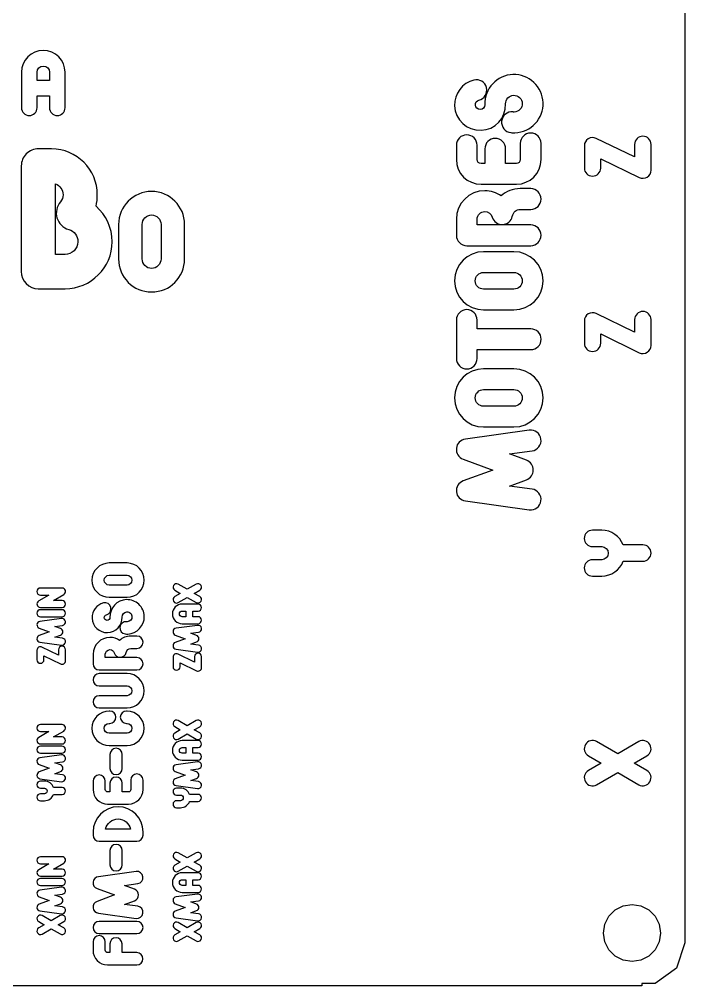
# Model space of a CAD drawing. Extents: x 0 to 215, y 0 to 110.
# Drawn here: x 56.4 to 103.1, y 3.2 to 71.1 of the extents above; entities that cross this region are included whole.
import ezdxf

# ---------------------------------------------------------------- set-up
doc = ezdxf.new("R2010")
doc.units = 0
doc.layers.get('0').update_dxf_attribs({"linetype": 'CONTINUOUS'})

msp = doc.modelspace()

# ---------------------------------------------------------------- linework, layer by layer
at = {"color": 7}
for points in [[(103.141111, 104.18743), (103.141111, 6.187426)], [(56.540764, 67.372289), (56.540764, 64.884608)], [(57.635346, 66.804512), (57.635346, 67.372289)], [(58.513351, 67.372289), (58.513351, 66.804512), (57.635346, 66.804512)], [(59.607933, 64.884608), (59.607933, 67.372289)], [(88.331985, 66.826297), (88.331985, 66.826297)], [(57.635346, 64.884608), (57.635346, 65.709933), (58.513351, 65.709933), (58.513351, 64.884608)], [(88.683008, 65.414406), (88.683008, 65.414406)], [(91.085563, 64.587543), (91.085563, 64.587543)], [(99.627354, 62.304399), (99.627354, 61.419122), (96.916195, 62.728594)], [(58.653663, 61.987176), (57.739585, 61.987176)], [(87.099507, 62.249727), (87.099507, 61.235661)], [(88.558201, 61.235661), (88.558201, 62.249727)], [(89.104236, 61.99231), (89.104236, 60.962644), (88.831217, 60.962644)], [(91.319576, 60.962644), (90.56293, 60.962644), (90.56293, 61.99231)], [(91.592595, 62.374534), (91.592595, 61.235661)], [(93.051289, 61.235661), (93.051289, 62.374534)], [(96.092397, 62.212192), (96.092397, 60.644515)], [(100.776984, 60.496969), (100.776984, 62.304408)], [(97.242026, 60.644515), (97.242026, 61.296177), (99.953185, 59.980556)], [(56.529399, 60.789865), (56.529399, 53.374253)], [(59.606361, 54.571567), (58.936898, 54.571567), (58.936898, 59.528182)], [(88.831217, 59.503951), (91.319576, 59.503951)], [(92.325842, 59.195098), (91.584794, 59.195098)], [(91.584794, 57.736404), (92.325842, 57.736404)], [(87.099507, 57.04216), (87.099507, 55.918887)], [(92.325842, 56.644334), (88.558201, 56.644334), (88.558201, 57.04216)], [(63.367071, 56.678991), (63.367071, 54.252526)], [(65.023091, 54.252526), (65.023091, 56.678991)], [(66.351449, 56.678991), (66.351449, 54.252526)], [(68.007467, 54.252526), (68.007467, 56.678991)], [(87.832754, 55.18564), (92.325842, 55.18564)], [(91.147965, 54.762344), (89.010628, 54.762344)], [(89.010628, 53.30365), (91.147965, 53.30365)], [(57.726707, 52.164067), (59.606361, 52.164067)], [(91.147965, 52.133573), (89.010628, 52.133573)], [(89.010628, 50.67488), (91.147965, 50.67488)], [(99.627354, 49.989923), (99.627354, 49.104646), (96.916195, 50.414118)], [(87.099507, 49.958698), (87.099507, 47.259723)], [(92.333643, 49.342458), (88.558201, 49.342458), (88.558201, 49.958698)], [(96.092397, 49.897716), (96.092397, 48.330039)], [(100.776984, 48.18249), (100.776984, 49.989932)], [(97.242026, 48.330039), (97.242026, 48.981699), (99.953185, 47.66608)], [(88.558201, 47.259723), (88.558201, 47.883764), (92.333643, 47.883764)], [(91.147965, 46.535253), (89.010628, 46.535253)], [(89.010628, 45.076559), (91.147965, 45.076559)], [(91.147965, 43.906482), (89.010628, 43.906482)], [(92.224434, 42.21158), (87.731346, 41.595342)], [(89.010628, 42.447789), (91.147965, 42.447789)], [(92.029424, 40.105446), (90.828145, 40.550073), (92.419447, 40.768487)], [(87.575336, 40.19125), (89.658071, 39.419002), (87.575336, 38.654553)], [(92.419447, 38.077315), (90.828145, 38.29573), (92.029424, 38.740357)], [(87.731346, 37.25046), (92.224434, 36.626422)], [(97.309652, 35.190975), (96.664137, 35.190975)], [(96.664137, 34.041342), (97.309652, 34.041342)], [(100.205244, 34.164298), (98.81585, 34.164298)], [(63.964256, 32.88945), (62.703117, 32.88945)], [(97.309652, 33.119181), (96.664137, 33.119181)], [(98.821999, 33.014669), (100.205244, 33.014669)], [(62.703117, 32.028748), (63.964256, 32.028748)], [(96.664137, 31.969552), (97.309652, 31.969552)], [(63.964256, 31.338345), (62.703117, 31.338345)], [(68.828079, 31.40285), (68.828079, 31.40285), (68.194809, 31.040231), (67.561539, 31.405477)], [(57.878111, 30.637232), (58.477223, 30.637232), (57.75461, 30.21943)], [(59.391654, 31.128606), (57.878111, 31.128606)], [(59.391654, 30.25359), (58.792545, 30.25359), (59.515155, 30.671392)], [(67.314535, 30.979796), (67.703432, 30.756442), (67.314535, 30.533089)], [(69.072452, 30.535716), (68.688811, 30.756442), (69.072452, 30.977165)], [(62.302684, 30.083252), (62.302684, 30.083252)], [(62.703117, 30.477641), (63.964256, 30.477641)], [(67.561539, 30.107405), (68.194809, 30.472654), (68.828079, 30.110032), (68.828079, 30.110032)], [(68.951579, 30.001108), (67.834818, 30.001108)], [(59.389027, 29.606937), (59.389027, 29.606937), (57.875483, 29.606937), (57.875483, 29.606937)], [(57.878111, 29.762216), (59.391654, 29.762216)], [(62.509804, 29.250166), (62.509804, 29.250166)], [(67.834818, 29.509731), (68.089701, 29.509731), (68.089701, 29.11558)], [(68.951579, 29.11558), (68.581075, 29.11558), (68.581075, 29.509731), (68.951579, 29.509731)], [(59.357494, 28.994566), (57.843953, 28.786977)], [(57.875483, 29.11556), (59.389027, 29.11556), (59.389027, 29.11556)], [(63.927434, 28.76228), (63.927434, 28.76228)], [(68.089701, 29.11558), (67.834818, 29.11558)], [(67.834818, 28.624205), (68.951579, 28.624205)], [(57.791398, 28.313995), (58.492988, 28.053857), (57.791398, 27.796343)], [(59.291801, 28.285093), (58.88714, 28.434868), (59.423187, 28.508444)], [(68.917419, 28.508466), (67.403878, 28.300878)], [(68.851726, 27.798993), (68.447065, 27.948769), (68.983112, 28.022344)], [(57.843953, 27.323361), (59.357494, 27.113148)], [(59.423187, 27.601895), (58.88714, 27.67547), (59.291801, 27.825248)], [(64.659262, 27.746952), (64.222006, 27.746952)], [(67.351323, 27.827896), (68.052913, 27.567757), (67.351323, 27.310244)], [(68.983112, 27.115795), (68.447065, 27.189371), (68.851726, 27.339149)], [(57.633737, 26.754523), (57.633737, 26.084465)], [(59.144654, 26.793927), (59.144654, 26.41554), (57.985846, 26.975235)], [(59.636028, 26.021414), (59.636028, 26.793952)], [(64.222006, 26.886247), (64.659262, 26.886247)], [(67.403878, 26.837262), (68.917419, 26.627049)], [(68.704579, 26.307827), (68.704579, 25.92944), (67.545771, 26.489135)], [(58.125114, 26.084465), (58.125114, 26.362999), (59.283919, 25.800677)], [(61.575459, 26.47661), (61.575459, 25.813822)], [(64.659262, 26.241872), (62.436163, 26.241872), (62.436163, 26.47661)], [(67.193662, 26.268423), (67.193662, 25.598366)], [(67.685039, 25.598366), (67.685039, 25.876899), (68.843844, 25.314577)], [(69.195953, 25.535314), (69.195953, 26.307852)], [(62.008111, 25.38117), (64.659262, 25.38117)], [(63.964256, 25.113855), (62.008111, 25.113855), (62.008111, 25.113855)], [(62.008111, 24.253153), (62.008111, 24.253153), (63.964256, 24.253153)], [(63.964256, 23.562747), (62.008111, 23.562747), (62.008111, 23.562747)], [(62.008111, 22.702046), (63.964256, 22.702046)], [(62.744542, 22.479463), (62.703117, 22.479463)], [(63.964256, 22.479463), (63.918228, 22.479463)], [(68.828079, 21.812143), (68.828079, 21.812143), (68.194809, 21.449521), (67.561539, 21.81477)], [(59.391654, 21.537899), (57.878111, 21.537899)], [(59.391654, 20.662883), (58.792545, 20.662883), (59.515155, 21.080682)], [(62.703117, 21.618758), (62.744542, 21.618758)], [(63.918228, 21.618758), (63.964256, 21.618758)], [(67.314535, 21.389086), (67.703432, 21.165733), (67.314535, 20.942382)], [(69.072452, 20.945009), (68.688811, 21.165733), (69.072452, 21.386459)], [(57.878111, 21.046522), (58.477223, 21.046522), (57.75461, 20.628723)], [(63.964256, 20.928355), (62.703117, 20.928355)], [(67.561539, 20.516698), (68.194809, 20.881944), (68.828079, 20.519325), (68.828079, 20.519325)], [(68.951579, 20.410399), (67.834818, 20.410399)], [(59.389027, 20.016227), (59.389027, 20.016227), (57.875483, 20.016227), (57.875483, 20.016227)], [(57.878111, 20.171506), (59.391654, 20.171506)], [(62.703117, 20.067654), (63.964256, 20.067654)], [(67.834818, 19.919024), (68.089701, 19.919024), (68.089701, 19.524873)], [(68.951579, 19.524873), (68.581075, 19.524873), (68.581075, 19.919024), (68.951579, 19.919024)], [(99.916299, 20.335232), (99.916299, 20.335232), (98.434689, 19.486843), (96.953081, 20.341381)], [(59.357494, 19.403856), (57.843953, 19.196267)], [(57.875483, 19.52485), (59.389027, 19.52485), (59.389027, 19.52485)], [(62.758351, 19.439819), (62.758351, 19.439819), (62.758351, 18.445638), (62.758351, 18.445638)], [(63.619053, 18.445638), (63.619053, 19.439819), (63.619053, 19.439819)], [(68.089701, 19.524873), (67.834818, 19.524873)], [(67.834818, 19.033496), (68.951579, 19.033496)], [(96.375192, 19.345444), (97.285059, 18.822884), (96.375192, 18.300327)], [(100.488039, 18.306474), (99.590468, 18.822884), (100.488039, 19.339298)], [(57.791398, 18.723285), (58.492988, 18.463147), (57.791398, 18.205633)], [(59.291801, 18.694383), (58.88714, 18.844161), (59.423187, 18.917734)], [(68.917419, 18.917756), (67.403878, 18.710168)], [(68.851726, 18.208284), (68.447065, 18.358062), (68.983112, 18.431634)], [(57.843953, 17.732657), (59.357494, 17.522458)], [(59.423187, 18.011185), (58.88714, 18.08476), (59.291801, 18.234539)], [(67.351323, 18.237186), (68.052913, 17.977048), (67.351323, 17.719534)], [(68.983112, 17.525083), (68.447065, 17.598658), (68.851726, 17.748433)], [(96.953081, 17.304385), (98.434689, 18.158928), (99.916299, 17.310537), (99.916299, 17.310537)], [(58.154017, 17.557228), (57.878111, 17.557228)], [(57.878111, 17.065851), (58.154017, 17.065851)], [(59.391654, 17.118401), (58.7978, 17.118401)], [(61.575459, 17.566174), (61.575459, 16.967807)], [(62.436163, 16.967807), (62.436163, 17.566174)], [(62.758351, 17.414282), (62.758351, 16.806714), (62.597256, 16.806714)], [(64.065514, 16.806714), (63.619053, 16.806714), (63.619053, 17.414282)], [(64.226607, 17.639806), (64.226607, 16.967807)], [(65.087311, 16.967807), (65.087311, 17.639806)], [(67.403878, 17.246558), (68.917419, 17.036359)], [(67.713942, 17.071128), (67.438036, 17.071128)], [(58.154017, 16.671699), (57.878111, 16.671699)], [(58.800427, 16.627023), (59.391654, 16.627023)], [(67.438036, 16.579751), (67.713942, 16.579751)], [(68.951579, 16.632301), (68.357725, 16.632301)], [(57.878111, 16.180322), (58.154017, 16.180322)], [(62.597256, 15.946021), (64.065514, 15.946021)], [(67.713942, 16.1856), (67.438036, 16.1856)], [(67.438036, 15.694223), (67.713942, 15.694223)], [(68.360352, 16.140924), (68.951579, 16.140924)], [(61.575459, 14.00247), (61.575459, 13.767717)], [(64.203594, 14.195792), (62.454573, 14.195792)], [(65.087311, 13.767717), (65.087311, 14.00247)], [(62.003508, 13.335071), (64.654659, 13.335071)], [(59.391654, 12.247781), (57.878111, 12.247781)], [(62.758351, 12.679638), (62.758351, 12.679638), (62.758351, 11.685453), (62.758351, 11.685453)], [(63.619053, 11.685453), (63.619053, 12.679638), (63.619053, 12.679638)], [(68.828079, 12.522017), (68.828079, 12.522017), (68.194809, 12.159389), (67.561539, 12.524641)], [(57.878111, 11.756404), (58.477223, 11.756404), (57.75461, 11.338602)], [(59.391654, 11.372751), (58.792545, 11.372751), (59.515155, 11.790553)], [(67.314535, 12.098965), (67.703432, 11.875615), (67.314535, 11.652264)], [(67.561539, 11.22656), (68.194809, 11.591812), (68.828079, 11.229185), (68.828079, 11.229185)], [(69.072452, 11.654889), (68.688811, 11.875615), (69.072452, 12.096341)], [(57.878111, 10.881374), (59.391654, 10.881374)], [(64.599425, 11.208357), (61.948277, 10.844742)], [(68.951579, 11.120275), (67.834818, 11.120275)], [(59.389027, 10.726095), (59.389027, 10.726095), (57.875483, 10.726095), (57.875483, 10.726095)], [(57.875483, 10.234718), (59.389027, 10.234718), (59.389027, 10.234718)], [(64.484357, 9.965619), (63.775545, 10.227973), (64.714493, 10.356864)], [(67.834818, 10.628898), (68.089701, 10.628898), (68.089701, 10.234747)], [(68.089701, 10.234747), (67.834818, 10.234747)], [(68.951579, 10.234747), (68.581075, 10.234747), (68.581075, 10.628898), (68.951579, 10.628898)], [(59.357494, 10.11373), (57.843953, 9.906127)], [(59.291801, 9.404251), (58.88714, 9.554027), (59.423187, 9.627602)], [(61.856222, 10.01625), (63.085142, 9.560574), (61.856222, 9.109527)], [(68.917419, 9.62763), (67.403878, 9.420027)], [(67.834818, 9.743369), (68.951579, 9.743369)], [(57.791398, 9.433151), (58.492988, 9.173027), (57.791398, 8.915499)], [(59.423187, 8.721048), (58.88714, 8.794623), (59.291801, 8.944398)], [(64.714493, 8.768913), (63.775545, 8.897803), (64.484357, 9.160157)], [(67.351323, 8.947051), (68.052913, 8.686927), (67.351323, 8.429399)], [(68.851726, 8.918152), (68.447065, 9.067927), (68.983112, 9.141502)], [(98.823111, 8.78943), (99.44111, 8.887418)], [(99.44111, 8.887418), (100.059112, 8.78943)], [(57.843953, 8.442523), (59.357494, 8.232323)], [(61.948277, 8.281035), (64.599425, 7.91282)], [(68.983112, 8.234948), (68.447065, 8.308523), (68.851726, 8.458299)], [(97.82311, 8.063442), (98.26511, 8.50543)], [(98.26511, 8.50543), (98.823111, 8.78943)], [(100.059112, 8.78943), (100.61711, 8.50543)], [(100.61711, 8.50543), (101.05911, 8.063442)], [(57.75461, 7.688961), (58.143507, 7.46561), (57.75461, 7.24226)], [(59.268154, 8.112012), (59.268154, 8.112012), (58.634884, 7.749385), (58.001614, 8.114637)], [(59.512527, 7.244884), (59.128886, 7.46561), (59.512527, 7.686336)], [(64.654659, 7.705273), (64.654659, 7.705273), (62.003508, 7.705273), (62.003508, 7.705273)], [(67.403878, 7.956423), (68.917419, 7.746224)], [(68.828079, 7.625913), (68.828079, 7.625913), (68.194809, 7.263285), (67.561539, 7.628537)], [(97.441111, 6.887422), (97.53911, 7.505432)], [(97.53911, 7.505432), (97.82311, 8.063442)], [(101.05911, 8.063442), (101.34311, 7.505432)], [(101.34311, 7.505432), (101.441112, 6.887422)], [(58.001614, 6.816556), (58.634884, 7.181808), (59.268154, 6.81918), (59.268154, 6.81918)], [(62.003508, 6.84458), (64.654659, 6.84458), (64.654659, 6.84458)], [(67.314535, 7.202861), (67.703432, 6.979511), (67.314535, 6.75616)], [(69.072452, 6.758785), (68.688811, 6.979511), (69.072452, 7.200237)], [(97.53911, 6.26944), (97.441111, 6.887422)], [(101.441112, 6.887422), (101.34311, 6.26944)], [(61.570856, 6.27102), (61.570856, 5.672681)], [(62.43156, 5.672681), (62.43156, 6.27102)], [(62.753748, 6.123757), (62.753748, 5.511588), (62.592653, 5.511588)], [(64.654659, 5.511588), (63.61445, 5.511588), (63.61445, 6.123757)], [(67.561539, 6.330456), (68.194809, 6.695708), (68.828079, 6.333081), (68.828079, 6.333081)], [(97.82311, 5.71143), (97.53911, 6.26944)], [(101.34311, 6.26944), (101.05911, 5.71143)], [(103.141111, 6.187426), (102.56811, 4.42444)], [(98.26511, 5.269442), (97.82311, 5.71143)], [(101.05911, 5.71143), (100.61711, 5.269442)], [(98.823111, 4.985441), (98.26511, 5.269442)], [(99.44111, 4.887426), (98.823111, 4.985441)], [(100.059112, 4.985441), (99.44111, 4.887426)], [(100.61711, 5.269442), (100.059112, 4.985441)], [(62.592653, 4.650895), (64.654659, 4.650895)], [(102.56811, 4.42444), (101.06811, 3.334441)], [(100.141111, 3.187432), (3.141111, 3.187432)], [(100.141111, 3.334441), (100.141111, 3.187432)], [(101.06811, 3.334441), (100.141111, 3.334441)]]:
    msp.add_lwpolyline(points, dxfattribs=at)
for points in [[(58.074348, 68.905876), (57.231463, 68.905876), (56.540764, 68.215174), (56.540764, 67.372289)], [(59.607933, 67.372289), (59.607933, 68.215174), (58.923089, 68.905876), (58.074348, 68.905876)], [(57.635346, 67.372289), (57.635346, 67.61228), (57.834358, 67.811294), (58.074348, 67.811294)], [(58.074348, 67.811294), (58.320189, 67.811294), (58.513351, 67.61228), (58.513351, 67.372289)], [(92.544257, 66.662486), (92.14643, 67.03691), (91.623797, 67.231923), (91.077762, 67.216322)], [(88.331985, 66.826297), (87.512934, 66.623483), (86.943494, 65.866834), (86.974697, 65.024381)], [(89.213442, 66.295863), (89.119837, 66.685888), (88.722011, 66.927705), (88.331985, 66.826297)], [(91.077762, 67.216322), (89.946689, 67.177319), (89.065233, 66.225657), (89.104236, 65.094587)], [(93.191697, 65.242796), (93.17609, 65.788831), (92.94208, 66.295863), (92.544257, 66.662486)], [(88.683008, 65.414406), (89.073033, 65.508011), (89.314847, 65.905837), (89.213442, 66.295863)], [(88.433391, 65.071185), (88.425601, 65.234995), (88.534799, 65.375403), (88.683008, 65.414406)], [(90.56293, 65.149188), (90.547323, 65.469011), (90.804743, 65.742027), (91.124566, 65.757628)], [(91.124566, 65.757628), (91.280575, 65.757628), (91.428784, 65.703024), (91.545791, 65.601619)], [(91.218171, 63.12106), (92.349241, 63.160061), (93.2307, 64.111722), (93.191697, 65.242796)], [(91.545791, 65.601619), (91.6628, 65.492413), (91.725202, 65.344201), (91.733003, 65.188191)], [(56.540764, 64.884608), (56.540764, 64.580231), (56.786605, 64.33439), (57.090982, 64.33439)], [(57.090982, 64.33439), (57.389502, 64.33439), (57.635346, 64.580231), (57.635346, 64.884608)], [(58.513351, 64.884608), (58.513351, 64.580231), (58.759194, 64.33439), (59.063571, 64.33439)], [(59.063571, 64.33439), (59.362089, 64.33439), (59.607933, 64.580231), (59.607933, 64.884608)], [(86.974697, 65.024381), (87.005899, 64.033719), (87.840555, 63.261469), (88.831217, 63.292671)], [(88.776612, 64.751365), (88.597201, 64.743576), (88.441191, 64.891773), (88.433391, 65.071185)], [(89.104236, 65.094587), (89.104236, 64.915175), (88.963825, 64.759165), (88.776612, 64.751365)], [(88.831217, 63.292671), (89.814078, 63.323871), (90.594129, 64.158526), (90.56293, 65.149188)], [(91.085563, 64.587543), (90.679936, 64.626546), (90.321113, 64.337929), (90.28211, 63.932302)], [(91.163566, 64.579754), (91.14017, 64.579754), (91.108965, 64.579754), (91.085563, 64.587543)], [(91.733003, 65.188191), (91.74861, 64.868371), (91.491187, 64.595352), (91.163566, 64.579754)], [(90.28211, 63.932302), (90.243107, 63.534476), (90.531727, 63.175653), (90.929553, 63.13665)], [(87.824953, 62.975174), (87.427127, 62.975174), (87.099507, 62.647553), (87.099507, 62.249727)], [(88.558201, 62.249727), (88.558201, 62.647553), (88.230577, 62.975174), (87.824953, 62.975174)], [(89.829682, 62.725557), (89.431856, 62.725557), (89.104236, 62.397936), (89.104236, 61.99231)], [(90.56293, 61.99231), (90.56293, 62.397936), (90.235306, 62.725557), (89.829682, 62.725557)], [(90.929553, 63.136667), (91.023158, 63.12106), (91.124566, 63.12106), (91.218171, 63.12106)], [(92.318041, 63.099981), (91.920215, 63.099981), (91.592595, 62.772361), (91.592595, 62.374534)], [(93.051289, 62.374534), (93.051289, 62.772361), (92.723668, 63.099981), (92.318041, 63.099981)], [(96.356749, 62.704012), (96.19076, 62.593353), (96.092397, 62.40892), (96.092397, 62.212192)], [(96.916195, 62.728594), (96.737909, 62.814663), (96.528887, 62.808516), (96.356749, 62.704012)], [(100.205244, 62.882297), (99.885559, 62.882297), (99.627354, 62.624089), (99.627354, 62.304408)], [(100.776984, 62.304408), (100.776984, 62.624089), (100.524925, 62.882297), (100.205244, 62.882297)], [(57.739585, 61.987176), (57.417724, 61.987176), (57.108742, 61.858438), (56.877004, 61.639571)], [(61.872241, 58.768598), (61.872241, 60.545252), (60.430317, 61.987176), (58.653663, 61.987176)], [(56.877004, 61.639571), (56.65814, 61.407836), (56.529399, 61.111725), (56.529399, 60.789865)], [(87.099507, 61.235661), (87.099507, 60.276201), (87.871757, 59.503951), (88.831217, 59.503951)], [(88.831217, 60.962644), (88.683008, 60.962644), (88.558201, 61.079651), (88.558201, 61.235661)], [(91.592595, 61.235661), (91.592595, 61.079651), (91.467788, 60.962644), (91.319576, 60.962644)], [(91.319576, 59.503951), (92.271238, 59.503951), (93.051289, 60.276201), (93.051289, 61.235661)], [(96.092397, 60.644515), (96.092397, 60.324831), (96.344455, 60.072772), (96.664137, 60.072772)], [(96.664137, 60.072772), (96.983821, 60.072772), (97.242026, 60.324831), (97.242026, 60.644515)], [(100.512632, 60.011296), (100.678621, 60.115808), (100.776984, 60.300241), (100.776984, 60.496969)], [(99.953185, 59.980556), (100.131471, 59.89449), (100.340493, 59.906783), (100.512632, 60.011296)], [(58.936898, 59.528182), (59.245881, 59.412313), (59.464744, 59.116203), (59.464744, 58.768598)], [(91.584794, 59.195098), (91.069962, 59.195098), (90.60973, 59.007886), (90.250907, 58.688066)], [(93.051289, 58.461851), (93.051289, 58.867477), (92.723668, 59.195098), (92.325842, 59.195098)], [(59.464744, 58.768598), (59.464744, 58.575482), (59.413247, 58.408116), (59.284503, 58.266499)], [(61.782122, 57.957514), (61.846494, 58.227874), (61.872241, 58.485363), (61.872241, 58.768598)], [(65.687267, 58.999188), (64.412049, 58.999188), (63.367071, 57.954215), (63.367071, 56.678991)], [(68.007467, 56.678991), (68.007467, 57.954215), (66.971345, 58.999188), (65.687267, 58.999188)], [(89.096435, 59.046889), (87.996564, 59.046889), (87.099507, 58.149831), (87.099507, 57.04216)], [(90.250907, 58.688066), (89.923287, 58.914281), (89.525461, 59.046889), (89.096435, 59.046889)], [(92.325842, 57.736404), (92.723668, 57.736404), (93.051289, 58.064027), (93.051289, 58.461851)], [(59.284503, 58.266499), (59.014143, 57.957514), (58.924021, 57.532659), (59.039893, 57.133558)], [(62.915061, 55.459895), (62.915061, 56.451218), (62.477334, 57.352421), (61.782122, 57.957514)], [(91.030958, 57.244973), (91.101164, 57.549192), (91.311778, 57.736404), (91.584794, 57.736404)], [(59.039893, 57.133558), (59.155759, 56.747328), (59.464744, 56.438346), (59.863849, 56.322474)], [(65.023091, 56.678991), (65.023091, 57.042078), (65.324186, 57.343173), (65.687267, 57.343173)], [(65.687267, 57.343173), (66.050355, 57.343173), (66.351449, 57.042078), (66.351449, 56.678991)], [(88.558201, 57.04216), (88.558201, 57.346379), (88.800014, 57.588195), (89.096435, 57.588195)], [(89.096435, 57.588195), (89.346049, 57.588195), (89.548863, 57.432186), (89.619068, 57.19817)], [(89.619068, 57.19817), (89.712673, 56.87835), (90.009094, 56.667736), (90.344515, 56.675536)], [(90.344515, 56.675536), (90.672135, 56.683326), (90.960753, 56.917353), (91.030958, 57.244973)], [(93.051289, 55.918887), (93.051289, 56.324514), (92.723668, 56.644334), (92.325842, 56.644334)], [(59.863849, 56.322474), (60.250078, 56.206607), (60.507564, 55.871872), (60.507564, 55.459895)], [(87.099507, 55.918887), (87.099507, 55.513264), (87.427127, 55.18564), (87.832754, 55.18564)], [(92.325842, 55.18564), (92.723668, 55.18564), (93.051289, 55.513264), (93.051289, 55.918887)], [(59.606361, 52.164067), (61.421639, 52.164067), (62.915061, 53.644617), (62.915061, 55.459895)], [(60.507564, 55.459895), (60.507564, 54.970669), (60.095587, 54.571567), (59.606361, 54.571567)], [(89.010628, 54.762344), (87.887358, 54.762344), (86.966896, 53.849685), (86.966896, 52.718612)], [(93.191697, 52.718612), (93.191697, 53.849685), (92.279038, 54.762344), (91.147965, 54.762344)], [(63.367071, 54.252526), (63.367071, 52.968452), (64.412049, 51.932329), (65.687267, 51.932329)], [(65.687267, 53.58835), (65.324186, 53.58835), (65.023091, 53.889444), (65.023091, 54.252526)], [(66.351449, 54.252526), (66.351449, 53.889444), (66.050355, 53.58835), (65.687267, 53.58835)], [(65.687267, 51.932329), (66.971345, 51.932329), (68.007467, 52.968452), (68.007467, 54.252526)], [(56.529399, 53.374253), (56.529399, 52.704788), (57.07012, 52.164067), (57.726707, 52.164067)], [(88.42559, 52.718612), (88.42559, 53.038431), (88.690808, 53.30365), (89.010628, 53.30365)], [(91.147965, 53.30365), (91.467788, 53.30365), (91.733003, 53.038431), (91.733003, 52.718612)], [(86.966896, 52.718612), (86.966896, 51.595342), (87.887358, 50.67488), (89.010628, 50.67488)], [(89.010628, 52.133573), (88.690808, 52.133573), (88.42559, 52.398792), (88.42559, 52.718612)], [(91.733003, 52.718612), (91.733003, 52.398792), (91.467788, 52.133573), (91.147965, 52.133573)], [(91.147965, 50.67488), (92.279038, 50.67488), (93.191697, 51.595342), (93.191697, 52.718612)], [(87.832754, 50.691946), (87.427127, 50.691946), (87.099507, 50.364322), (87.099507, 49.958698)], [(88.558201, 49.958698), (88.558201, 50.364322), (88.230577, 50.691946), (87.832754, 50.691946)], [(96.356749, 50.389536), (96.19076, 50.278877), (96.092397, 50.094442), (96.092397, 49.897716)], [(96.916195, 50.414118), (96.737909, 50.500187), (96.528887, 50.494037), (96.356749, 50.389536)], [(100.205244, 50.567819), (99.885559, 50.567819), (99.627354, 50.309613), (99.627354, 49.989932)], [(100.776984, 49.989932), (100.776984, 50.309613), (100.524925, 50.567819), (100.205244, 50.567819)], [(93.059089, 48.60921), (93.059089, 49.014837), (92.739269, 49.342458), (92.333643, 49.342458)], [(92.333643, 47.883764), (92.739269, 47.883764), (93.059089, 48.211384), (93.059089, 48.60921)], [(96.092397, 48.330039), (96.092397, 48.010355), (96.344455, 47.758296), (96.664137, 47.758296)], [(96.664137, 47.758296), (96.983821, 47.758296), (97.242026, 48.010355), (97.242026, 48.330039)], [(99.953185, 47.66608), (100.131471, 47.580011), (100.340493, 47.592307), (100.512632, 47.69682)], [(100.512632, 47.69682), (100.678621, 47.801332), (100.776984, 47.985765), (100.776984, 48.18249)], [(87.099507, 47.259723), (87.099507, 46.854099), (87.427127, 46.526475), (87.832754, 46.526475)], [(87.832754, 46.526475), (88.230577, 46.526475), (88.558201, 46.854099), (88.558201, 47.259723)], [(89.010628, 46.535253), (87.887358, 46.535253), (86.966896, 45.622591), (86.966896, 44.491521)], [(93.191697, 44.491521), (93.191697, 45.622591), (92.279038, 46.535253), (91.147965, 46.535253)], [(88.42559, 44.491521), (88.42559, 44.81134), (88.690808, 45.076559), (89.010628, 45.076559)], [(91.147965, 45.076559), (91.467788, 45.076559), (91.733003, 44.81134), (91.733003, 44.491521)], [(86.966896, 44.491521), (86.966896, 43.368251), (87.887358, 42.447789), (89.010628, 42.447789)], [(89.010628, 43.906482), (88.690808, 43.906482), (88.42559, 44.171701), (88.42559, 44.491521)], [(91.733003, 44.491521), (91.733003, 44.171701), (91.467788, 43.906482), (91.147965, 43.906482)], [(91.147965, 42.447789), (92.279038, 42.447789), (93.191697, 43.368251), (93.191697, 44.491521)], [(93.043488, 41.595342), (92.988884, 41.993165), (92.62226, 42.273985), (92.224434, 42.21158)], [(87.731346, 41.595342), (87.395925, 41.548538), (87.138507, 41.28332), (87.099507, 40.947899)], [(92.419447, 40.768487), (92.817273, 40.823092), (93.098092, 41.189715), (93.043488, 41.595342)], [(87.099507, 40.947899), (87.068304, 40.620278), (87.263317, 40.300458), (87.575336, 40.19125)], [(92.505253, 39.419002), (92.505253, 39.731021), (92.318041, 40.004038), (92.029424, 40.105446)], [(92.029424, 38.740357), (92.318041, 38.841765), (92.505253, 39.114781), (92.505253, 39.419002)], [(87.575336, 38.654553), (87.263317, 38.537543), (87.068304, 38.225524), (87.099507, 37.890103)], [(93.043488, 37.25046), (93.098092, 37.648286), (92.817273, 38.022711), (92.419447, 38.077315)], [(87.099507, 37.890103), (87.138507, 37.562482), (87.395925, 37.297264), (87.731346, 37.25046)], [(92.224434, 36.626422), (92.62226, 36.571817), (92.988884, 36.852637), (93.043488, 37.25046)], [(96.664137, 35.190975), (96.344455, 35.190975), (96.086247, 34.932767), (96.086247, 34.613085)], [(98.81585, 34.164298), (98.582237, 34.760631), (97.998198, 35.190975), (97.309652, 35.190975)], [(96.086247, 34.613085), (96.086247, 34.29955), (96.344455, 34.041342), (96.664137, 34.041342)], [(97.309652, 34.041342), (97.567857, 34.041342), (97.770733, 33.83232), (97.770733, 33.580262)], [(100.776984, 33.586409), (100.776984, 33.906093), (100.518778, 34.164298), (100.205244, 34.164298)], [(97.770733, 33.580262), (97.770733, 33.322057), (97.567857, 33.119181), (97.309652, 33.119181)], [(100.205244, 33.014669), (100.518778, 33.014669), (100.776984, 33.272874), (100.776984, 33.586409)], [(62.703117, 32.88945), (62.040333, 32.88945), (61.497213, 32.350936), (61.497213, 31.683545)], [(65.17016, 31.683545), (65.17016, 32.350936), (64.631643, 32.88945), (63.964256, 32.88945)], [(96.664137, 33.119181), (96.344455, 33.119181), (96.086247, 32.860973), (96.086247, 32.541292)], [(97.309652, 31.969552), (98.004348, 31.969552), (98.588384, 32.399893), (98.821999, 33.014669)], [(62.357917, 31.683545), (62.357917, 31.872256), (62.514407, 32.028748), (62.703117, 32.028748)], [(63.964256, 32.028748), (64.152963, 32.028748), (64.309456, 31.872256), (64.309456, 31.683545)], [(96.086247, 32.541292), (96.086247, 32.227757), (96.344455, 31.969552), (96.664137, 31.969552)], [(61.497213, 31.683545), (61.497213, 31.02076), (62.040333, 30.477641), (62.703117, 30.477641)], [(62.703117, 31.338345), (62.514407, 31.338345), (62.357917, 31.494837), (62.357917, 31.683545)], [(64.309456, 31.683545), (64.309456, 31.494837), (64.152963, 31.338345), (63.964256, 31.338345)], [(63.964256, 30.477641), (64.631643, 30.477641), (65.17016, 31.02076), (65.17016, 31.683545)], [(67.225195, 31.316137), (67.156875, 31.197891), (67.19629, 31.048113), (67.314535, 30.979796)], [(67.561539, 31.405477), (67.443294, 31.473798), (67.293515, 31.431752), (67.225195, 31.316137)], [(69.16442, 31.313509), (69.096103, 31.431755), (68.946324, 31.47117), (68.828079, 31.40285)], [(69.072452, 30.977165), (69.190698, 31.045486), (69.230113, 31.195264), (69.16442, 31.313509)], [(57.878111, 31.128606), (57.741473, 31.128606), (57.63111, 31.018246), (57.63111, 30.884233)], [(57.63111, 30.884233), (57.63111, 30.747595), (57.741473, 30.637232), (57.878111, 30.637232)], [(59.628145, 30.947298), (59.59924, 31.055033), (59.502017, 31.128606), (59.391654, 31.128606)], [(59.515155, 30.671392), (59.60975, 30.726572), (59.657051, 30.839562), (59.628145, 30.947298)], [(57.75461, 30.21943), (57.660015, 30.16425), (57.612717, 30.051259), (57.64162, 29.943524)], [(57.64162, 29.943524), (57.670525, 29.835791), (57.767751, 29.762216), (57.878111, 29.762216)], [(59.636028, 30.006589), (59.636028, 30.143227), (59.525665, 30.25359), (59.391654, 30.25359)], [(59.391654, 29.762216), (59.525665, 29.762216), (59.636028, 29.872579), (59.636028, 30.006589)], [(62.302684, 30.083252), (61.819403, 29.963584), (61.483407, 29.517123), (61.501816, 29.020033)], [(62.822788, 29.77027), (62.767554, 30.000406), (62.532819, 30.143089), (62.302684, 30.083252)], [(63.922831, 30.313387), (63.25544, 30.290386), (62.735336, 29.728846), (62.758351, 29.061455)], [(64.788136, 29.986597), (64.5534, 30.207526), (64.245019, 30.322593), (63.922831, 30.313387)], [(65.17016, 29.148907), (65.16096, 29.471095), (65.022874, 29.77027), (64.788136, 29.986597)], [(67.834818, 30.001108), (67.456431, 30.001108), (67.146365, 29.69367), (67.146365, 29.312656)], [(67.314535, 30.533089), (67.19629, 30.464771), (67.156875, 30.314993), (67.225195, 30.196748)], [(67.225195, 30.196748), (67.293515, 30.08113), (67.443294, 30.039087), (67.561539, 30.107405)], [(68.828079, 30.110032), (68.946324, 30.041715), (69.096103, 30.08113), (69.16442, 30.199375)], [(69.19858, 29.756735), (69.19858, 29.890745), (69.088217, 30.001108), (68.951579, 30.001108)], [(69.16442, 30.199375), (69.230113, 30.317621), (69.190695, 30.467399), (69.072452, 30.535716)], [(57.875483, 29.606937), (57.741473, 29.606937), (57.63111, 29.496574), (57.63111, 29.359933)], [(57.63111, 29.359933), (57.63111, 29.223295), (57.741473, 29.11556), (57.875483, 29.11556)], [(59.636028, 29.359933), (59.636028, 29.496574), (59.525665, 29.606937), (59.389027, 29.606937)], [(59.389027, 29.11556), (59.525665, 29.11556), (59.636028, 29.223295), (59.636028, 29.359933)], [(62.36252, 29.047649), (62.35792, 29.144304), (62.422354, 29.227153), (62.509804, 29.250166)], [(62.509804, 29.250166), (62.739939, 29.3054), (62.882622, 29.540135), (62.822788, 29.77027)], [(63.619053, 29.093676), (63.609852, 29.282384), (63.761736, 29.44348), (63.950446, 29.452686)], [(63.950446, 29.452686), (64.042499, 29.452686), (64.129951, 29.420467), (64.198991, 29.36063)], [(64.198991, 29.36063), (64.268031, 29.296193), (64.304853, 29.208741), (64.309456, 29.116689)], [(67.146365, 29.312656), (67.146365, 28.934272), (67.456431, 28.624205), (67.834818, 28.624205)], [(67.637742, 29.312656), (67.637742, 29.423019), (67.727082, 29.509731), (67.834818, 29.509731)], [(67.834818, 29.11558), (67.727082, 29.11558), (67.637742, 29.204923), (67.637742, 29.312656)], [(68.951579, 29.509731), (69.088217, 29.509731), (69.19858, 29.620094), (69.19858, 29.756735)], [(57.63111, 28.568881), (57.620611, 28.458518), (57.686293, 28.350783), (57.791398, 28.313995)], [(57.843953, 28.786977), (57.730963, 28.771201), (57.64425, 28.681872), (57.63111, 28.568881)], [(59.6334, 28.786977), (59.614999, 28.92099), (59.491505, 29.015586), (59.357494, 28.994566)], [(59.423187, 28.508444), (59.557198, 28.526844), (59.651793, 28.650339), (59.6334, 28.786977)], [(61.501816, 29.020033), (61.520217, 28.435492), (62.012714, 27.979824), (62.597256, 27.998237)], [(62.565037, 28.858938), (62.459176, 28.854338), (62.36712, 28.941787), (62.36252, 29.047649)], [(62.758351, 29.061455), (62.758351, 28.955594), (62.675502, 28.863541), (62.565037, 28.858938)], [(62.597256, 27.998237), (63.177194, 28.016637), (63.637465, 28.509135), (63.619053, 29.093676)], [(63.927434, 28.76228), (63.688093, 28.785281), (63.47637, 28.614994), (63.453357, 28.375652)], [(63.973459, 28.75768), (63.959658, 28.75768), (63.94124, 28.75768), (63.927434, 28.76228)], [(64.309456, 29.116689), (64.318656, 28.927978), (64.166773, 28.766886), (63.973459, 28.75768)], [(64.00568, 27.896975), (64.673068, 27.919976), (65.193172, 28.48152), (65.17016, 29.148907)], [(69.193325, 28.300878), (69.174924, 28.434891), (69.05143, 28.529486), (68.917419, 28.508466)], [(69.19858, 28.871206), (69.19858, 29.00522), (69.088217, 29.11558), (68.951579, 29.11558)], [(68.951579, 28.624205), (69.088217, 28.624205), (69.19858, 28.734568), (69.19858, 28.871206)], [(59.452089, 28.053857), (59.452089, 28.158962), (59.389027, 28.250933), (59.291801, 28.285093)], [(59.291801, 27.825248), (59.389027, 27.859409), (59.452089, 27.951376), (59.452089, 28.053857)], [(63.453357, 28.375652), (63.430328, 28.140917), (63.600643, 27.929191), (63.835379, 27.906178)], [(63.835379, 27.906176), (63.890612, 27.896975), (63.950446, 27.896975), (64.00568, 27.896975)], [(67.191035, 28.082782), (67.180536, 27.972419), (67.246218, 27.864683), (67.351323, 27.827896)], [(67.403878, 28.300878), (67.290888, 28.285101), (67.204175, 28.195772), (67.191035, 28.082782)], [(68.983112, 28.022344), (69.117123, 28.040745), (69.211718, 28.16424), (69.193325, 28.300878)], [(57.791398, 27.796343), (57.686293, 27.756928), (57.6206, 27.65182), (57.63111, 27.538832)], [(57.63111, 27.538832), (57.644261, 27.428469), (57.730963, 27.339129), (57.843953, 27.323361)], [(59.357494, 27.113148), (59.491505, 27.094747), (59.615008, 27.189351), (59.6334, 27.323361)], [(59.6334, 27.323361), (59.651801, 27.457372), (59.557198, 27.583503), (59.423187, 27.601895)], [(62.753748, 27.659499), (62.10477, 27.659499), (61.575459, 27.130189), (61.575459, 26.47661)], [(63.434945, 27.447776), (63.241634, 27.581253), (63.006896, 27.659499), (62.753748, 27.659499)], [(64.222006, 27.746952), (63.918228, 27.746952), (63.646668, 27.636487), (63.434945, 27.447776)], [(65.087311, 27.314299), (65.087311, 27.553638), (64.893997, 27.746952), (64.659262, 27.746952)], [(64.659262, 26.886247), (64.893997, 26.886247), (65.087311, 27.079561), (65.087311, 27.314299)], [(67.351323, 27.310244), (67.246218, 27.270829), (67.180525, 27.165721), (67.191035, 27.052733)], [(69.012014, 27.567757), (69.012014, 27.672863), (68.948952, 27.764833), (68.851726, 27.798993)], [(68.851726, 27.339149), (68.948952, 27.373309), (69.012014, 27.465277), (69.012014, 27.567757)], [(57.746728, 26.964736), (57.67578, 26.917438), (57.633737, 26.838608), (57.633737, 26.754523)], [(57.985846, 26.975235), (57.909643, 27.012022), (57.820303, 27.009395), (57.746728, 26.964736)], [(59.391654, 27.040953), (59.255014, 27.040953), (59.144654, 26.93059), (59.144654, 26.793952)], [(59.636028, 26.793952), (59.636028, 26.93059), (59.528292, 27.040953), (59.391654, 27.040953)], [(62.436163, 26.47661), (62.436163, 26.656115), (62.578846, 26.798798), (62.753748, 26.798798)], [(62.753748, 26.798798), (62.901034, 26.798798), (63.020705, 26.706743), (63.062127, 26.568662)], [(63.062127, 26.568662), (63.11736, 26.379952), (63.292262, 26.255681), (63.490179, 26.260284)], [(63.490179, 26.260284), (63.68349, 26.264884), (63.853791, 26.402967), (63.895216, 26.596278)], [(63.895216, 26.596278), (63.936637, 26.775783), (64.060911, 26.886247), (64.222006, 26.886247)], [(67.191035, 27.052733), (67.204186, 26.94237), (67.290888, 26.85303), (67.403878, 26.837262)], [(67.545771, 26.489135), (67.469568, 26.525923), (67.380228, 26.523295), (67.306653, 26.478636)], [(68.951579, 26.554853), (68.814939, 26.554853), (68.704579, 26.44449), (68.704579, 26.307852)], [(68.917419, 26.627049), (69.05143, 26.608648), (69.174933, 26.703251), (69.193325, 26.837262)], [(69.195953, 26.307852), (69.195953, 26.44449), (69.088217, 26.554853), (68.951579, 26.554853)], [(69.193325, 26.837262), (69.211726, 26.971272), (69.117123, 27.097403), (68.983112, 27.115795)], [(57.633737, 26.084465), (57.633737, 25.947824), (57.741473, 25.840092), (57.878111, 25.840092)], [(57.878111, 25.840092), (58.014751, 25.840092), (58.125114, 25.947824), (58.125114, 26.084465)], [(59.283919, 25.800677), (59.360122, 25.763889), (59.449462, 25.769144), (59.523037, 25.813828)], [(59.523037, 25.813828), (59.593985, 25.858498), (59.636028, 25.937329), (59.636028, 26.021414)], [(61.575459, 25.813822), (61.575459, 25.574481), (61.768773, 25.38117), (62.008111, 25.38117)], [(65.087311, 25.813822), (65.087311, 26.053161), (64.893997, 26.241872), (64.659262, 26.241872)], [(64.659262, 25.38117), (64.893997, 25.38117), (65.087311, 25.574481), (65.087311, 25.813822)], [(67.306653, 26.478636), (67.235705, 26.431339), (67.193662, 26.352508), (67.193662, 26.268423)], [(67.193662, 25.598366), (67.193662, 25.461725), (67.301398, 25.353992), (67.438036, 25.353992)], [(67.438036, 25.353992), (67.574676, 25.353992), (67.685039, 25.461725), (67.685039, 25.598366)], [(68.843844, 25.314577), (68.920047, 25.277789), (69.009387, 25.283044), (69.082962, 25.327729)], [(69.082962, 25.327729), (69.15391, 25.372399), (69.195953, 25.451229), (69.195953, 25.535314)], [(62.008111, 25.113855), (61.768773, 25.113855), (61.580062, 24.920541), (61.580062, 24.685806)], [(61.580062, 24.685806), (61.580062, 24.446464), (61.768773, 24.253153), (62.008111, 24.253153)], [(65.17016, 23.90795), (65.17016, 24.570738), (64.62704, 25.113855), (63.964256, 25.113855)], [(63.964256, 24.253153), (64.152963, 24.253153), (64.309456, 24.096661), (64.309456, 23.90795)], [(63.964256, 22.702046), (64.62704, 22.702046), (65.17016, 23.24056), (65.17016, 23.90795)], [(64.309456, 23.90795), (64.309456, 23.71924), (64.152963, 23.562747), (63.964256, 23.562747)], [(62.008111, 23.562747), (61.768773, 23.562747), (61.580062, 23.369437), (61.580062, 23.130095)], [(61.580062, 23.130095), (61.580062, 22.89536), (61.768773, 22.702046), (62.008111, 22.702046)], [(62.703117, 22.479463), (62.03573, 22.479463), (61.497213, 21.940946), (61.497213, 21.273558)], [(63.177194, 22.051414), (63.177194, 22.286149), (62.98388, 22.479463), (62.744542, 22.479463)], [(63.918228, 22.479463), (63.678889, 22.479463), (63.485576, 22.286149), (63.485576, 22.051414)], [(65.17016, 21.273558), (65.17016, 21.940946), (64.62704, 22.479463), (63.964256, 22.479463)], [(62.744542, 21.618758), (62.98388, 21.618758), (63.177194, 21.812072), (63.177194, 22.051414)], [(63.485576, 22.051414), (63.485576, 21.812072), (63.678889, 21.618758), (63.918228, 21.618758)], [(67.561539, 21.81477), (67.443294, 21.883088), (67.293515, 21.841045), (67.225195, 21.725427)], [(69.16442, 21.7228), (69.096103, 21.841045), (68.946324, 21.88046), (68.828079, 21.812143)], [(57.878111, 21.537899), (57.741473, 21.537899), (57.63111, 21.427536), (57.63111, 21.293526)], [(57.63111, 21.293526), (57.63111, 21.156885), (57.741473, 21.046522), (57.878111, 21.046522)], [(59.628145, 21.356588), (59.59924, 21.464324), (59.502017, 21.537899), (59.391654, 21.537899)], [(59.515155, 21.080682), (59.60975, 21.135865), (59.657051, 21.248853), (59.628145, 21.356588)], [(61.497213, 21.273558), (61.497213, 20.610771), (62.03573, 20.067654), (62.703117, 20.067654)], [(62.357917, 21.273558), (62.357917, 21.462269), (62.509806, 21.618758), (62.703117, 21.618758)], [(62.703117, 20.928355), (62.509806, 20.928355), (62.357917, 21.084848), (62.357917, 21.273558)], [(63.964256, 21.618758), (64.152963, 21.618758), (64.309456, 21.462269), (64.309456, 21.273558)], [(63.964256, 20.067654), (64.62704, 20.067654), (65.17016, 20.610771), (65.17016, 21.273558)], [(64.309456, 21.273558), (64.309456, 21.084848), (64.152963, 20.928355), (63.964256, 20.928355)], [(67.225195, 21.725427), (67.156875, 21.607182), (67.19629, 21.457406), (67.314535, 21.389086)], [(69.072452, 21.386459), (69.190698, 21.454779), (69.230113, 21.604554), (69.16442, 21.7228)], [(57.75461, 20.628723), (57.660015, 20.57354), (57.612717, 20.460549), (57.64162, 20.352817)], [(59.636028, 20.415879), (59.636028, 20.55252), (59.525665, 20.662883), (59.391654, 20.662883)], [(59.391654, 20.171506), (59.525665, 20.171506), (59.636028, 20.281869), (59.636028, 20.415879)], [(67.834818, 20.410399), (67.456431, 20.410399), (67.146365, 20.10296), (67.146365, 19.721949)], [(67.314535, 20.942382), (67.19629, 20.874061), (67.156875, 20.724283), (67.225195, 20.606038)], [(67.225195, 20.606038), (67.293515, 20.49042), (67.443294, 20.448377), (67.561539, 20.516698)], [(68.828079, 20.519325), (68.946324, 20.451005), (69.096103, 20.49042), (69.16442, 20.608665)], [(69.19858, 20.166025), (69.19858, 20.300036), (69.088217, 20.410399), (68.951579, 20.410399)], [(69.16442, 20.608665), (69.230113, 20.726911), (69.190695, 20.876689), (69.072452, 20.945009)], [(96.953081, 20.341381), (96.676433, 20.501221), (96.326012, 20.402858), (96.16617, 20.132356)], [(100.703211, 20.126209), (100.543368, 20.402858), (100.192947, 20.495074), (99.916299, 20.335232)], [(57.875483, 20.016227), (57.741473, 20.016227), (57.63111, 19.905864), (57.63111, 19.769226)], [(57.63111, 19.769226), (57.63111, 19.632586), (57.741473, 19.52485), (57.875483, 19.52485)], [(57.64162, 20.352817), (57.670525, 20.245081), (57.767751, 20.171506), (57.878111, 20.171506)], [(59.636028, 19.769226), (59.636028, 19.905864), (59.525665, 20.016227), (59.389027, 20.016227)], [(59.389027, 19.52485), (59.525665, 19.52485), (59.636028, 19.632586), (59.636028, 19.769226)], [(63.1864, 19.867869), (62.951662, 19.867869), (62.758351, 19.674555), (62.758351, 19.439819)], [(63.619053, 19.439819), (63.619053, 19.674555), (63.425739, 19.867869), (63.1864, 19.867869)], [(67.146365, 19.721949), (67.146365, 19.343562), (67.456431, 19.033496), (67.834818, 19.033496)], [(67.637742, 19.721949), (67.637742, 19.832312), (67.727082, 19.919024), (67.834818, 19.919024)], [(67.834818, 19.524873), (67.727082, 19.524873), (67.637742, 19.614213), (67.637742, 19.721949)], [(68.951579, 19.919024), (69.088217, 19.919024), (69.19858, 20.029387), (69.19858, 20.166025)], [(96.16617, 20.132356), (96.006327, 19.855708), (96.098543, 19.505287), (96.375192, 19.345444)], [(100.488039, 19.339298), (100.764687, 19.499137), (100.856903, 19.849561), (100.703211, 20.126209)], [(57.843953, 19.196267), (57.730963, 19.180491), (57.64425, 19.091162), (57.63111, 18.978172)], [(59.6334, 19.196267), (59.614999, 19.330281), (59.491505, 19.424876), (59.357494, 19.403856)], [(59.423187, 18.917734), (59.557198, 18.936135), (59.651793, 19.059629), (59.6334, 19.196267)], [(69.19858, 19.280499), (69.19858, 19.41451), (69.088217, 19.524873), (68.951579, 19.524873)], [(68.951579, 19.033496), (69.088217, 19.033496), (69.19858, 19.143859), (69.19858, 19.280499)], [(57.63111, 18.978172), (57.620611, 18.867809), (57.686293, 18.760073), (57.791398, 18.723285)], [(59.452089, 18.463147), (59.452089, 18.568255), (59.389027, 18.660223), (59.291801, 18.694383)], [(59.291801, 18.234539), (59.389027, 18.268699), (59.452089, 18.360667), (59.452089, 18.463147)], [(62.758351, 18.445638), (62.758351, 18.210903), (62.951662, 18.017589), (63.1864, 18.017589)], [(63.1864, 18.017589), (63.425739, 18.017589), (63.619053, 18.210903), (63.619053, 18.445638)], [(67.191035, 18.492072), (67.180536, 18.381709), (67.246218, 18.273974), (67.351323, 18.237186)], [(67.403878, 18.710168), (67.290888, 18.694392), (67.204175, 18.605063), (67.191035, 18.492072)], [(69.193325, 18.710168), (69.174924, 18.844181), (69.05143, 18.938776), (68.917419, 18.917756)], [(68.983112, 18.431634), (69.117123, 18.450035), (69.211718, 18.57353), (69.193325, 18.710168)], [(57.791398, 18.205633), (57.686293, 18.166218), (57.6206, 18.061113), (57.63111, 17.948134)], [(57.63111, 17.948134), (57.644261, 17.837757), (57.730963, 17.748433), (57.843953, 17.732657)], [(59.357494, 17.522458), (59.491505, 17.504114), (59.615008, 17.598658), (59.6334, 17.732657)], [(59.6334, 17.732657), (59.651801, 17.866656), (59.557198, 17.992793), (59.423187, 18.011185)], [(62.003508, 17.994215), (61.768773, 17.994215), (61.575459, 17.800899), (61.575459, 17.566174)], [(62.436163, 17.566174), (62.436163, 17.800899), (62.24285, 17.994215), (62.003508, 17.994215)], [(63.1864, 17.846929), (62.951662, 17.846929), (62.758351, 17.653607), (62.758351, 17.414282)], [(63.619053, 17.414282), (63.619053, 17.653607), (63.425739, 17.846929), (63.1864, 17.846929)], [(64.654659, 18.067858), (64.41992, 18.067858), (64.226607, 17.874559), (64.226607, 17.639806)], [(65.087311, 17.639806), (65.087311, 17.874559), (64.893997, 18.067858), (64.654659, 18.067858)], [(67.351323, 17.719534), (67.246218, 17.680136), (67.180525, 17.575008), (67.191035, 17.462034)], [(69.012014, 17.977048), (69.012014, 18.082156), (68.948952, 18.174123), (68.851726, 18.208284)], [(68.851726, 17.748433), (68.948952, 17.782611), (69.012014, 17.874559), (69.012014, 17.977048)], [(96.375192, 18.300327), (96.098543, 18.140485), (96.006327, 17.790061), (96.16617, 17.513427)], [(100.703211, 17.519551), (100.856903, 17.796214), (100.764687, 18.146632), (100.488039, 18.306474)], [(57.878111, 17.557228), (57.741473, 17.557228), (57.63111, 17.446851), (57.63111, 17.310227)], [(57.63111, 17.310227), (57.63111, 17.1762), (57.741473, 17.065851), (57.878111, 17.065851)], [(58.7978, 17.118401), (58.697947, 17.373275), (58.448318, 17.557228), (58.154017, 17.557228)], [(58.154017, 17.065851), (58.26438, 17.065851), (58.351093, 16.976499), (58.351093, 16.868775)], [(59.636028, 16.8714), (59.636028, 17.008023), (59.525665, 17.118401), (59.391654, 17.118401)], [(67.191035, 17.462034), (67.204186, 17.351657), (67.290888, 17.262334), (67.403878, 17.246558)], [(67.438036, 17.071128), (67.301398, 17.071128), (67.191035, 16.960751), (67.191035, 16.824127)], [(68.357725, 16.632301), (68.257872, 16.887176), (68.008243, 17.071128), (67.713942, 17.071128)], [(68.917419, 17.036359), (69.05143, 17.018014), (69.174933, 17.112559), (69.193325, 17.246558)], [(69.193325, 17.246558), (69.211726, 17.380557), (69.117123, 17.50671), (68.983112, 17.525083)], [(96.16617, 17.513427), (96.326012, 17.242917), (96.676433, 17.144563), (96.953081, 17.304385)], [(99.916299, 17.310537), (100.192947, 17.150687), (100.543368, 17.242917), (100.703211, 17.519551)], [(57.878111, 16.671699), (57.741473, 16.671699), (57.63111, 16.561322), (57.63111, 16.424698)], [(57.63111, 16.424698), (57.63111, 16.290671), (57.741473, 16.180322), (57.878111, 16.180322)], [(58.351093, 16.868775), (58.351093, 16.758398), (58.26438, 16.671699), (58.154017, 16.671699)], [(58.154017, 16.180322), (58.450946, 16.180322), (58.700574, 16.364246), (58.800427, 16.627023)], [(59.391654, 16.627023), (59.525665, 16.627023), (59.636028, 16.737372), (59.636028, 16.8714)], [(61.575459, 16.967807), (61.575459, 16.401697), (62.031126, 15.946021), (62.597256, 15.946021)], [(62.597256, 16.806714), (62.509806, 16.806714), (62.436163, 16.875774), (62.436163, 16.967807)], [(64.226607, 16.967807), (64.226607, 16.875774), (64.152963, 16.806714), (64.065514, 16.806714)], [(64.065514, 15.946021), (64.62704, 15.946021), (65.087311, 16.401697), (65.087311, 16.967807)], [(67.191035, 16.824127), (67.191035, 16.6901), (67.301398, 16.579751), (67.438036, 16.579751)], [(67.713942, 16.579751), (67.824305, 16.579751), (67.911018, 16.4904), (67.911018, 16.382675)], [(67.911018, 16.382675), (67.911018, 16.272298), (67.824305, 16.1856), (67.713942, 16.1856)], [(69.195953, 16.3853), (69.195953, 16.521924), (69.08559, 16.632301), (68.951579, 16.632301)], [(68.951579, 16.140924), (69.08559, 16.140924), (69.195953, 16.251273), (69.195953, 16.3853)], [(63.329083, 15.760686), (62.36252, 15.760686), (61.575459, 14.969024), (61.575459, 14.00247)], [(65.087311, 14.00247), (65.087311, 14.969024), (64.295647, 15.760686), (63.329083, 15.760686)], [(67.438036, 16.1856), (67.301398, 16.1856), (67.191035, 16.075223), (67.191035, 15.938599)], [(67.191035, 15.938599), (67.191035, 15.804571), (67.301398, 15.694223), (67.438036, 15.694223)], [(67.713942, 15.694223), (68.010871, 15.694223), (68.260499, 15.878147), (68.360352, 16.140924)], [(62.454573, 14.195792), (62.546625, 14.596209), (62.901034, 14.899993), (63.329083, 14.899993)], [(63.329083, 14.899993), (63.757133, 14.899993), (64.116145, 14.596209), (64.203594, 14.195792)], [(61.575459, 13.767717), (61.575459, 13.528393), (61.768773, 13.335071), (62.003508, 13.335071)], [(64.654659, 13.335071), (64.893997, 13.335071), (65.087311, 13.528393), (65.087311, 13.767717)], [(63.1864, 13.107684), (62.951662, 13.107684), (62.758351, 12.914362), (62.758351, 12.679638)], [(63.619053, 12.679638), (63.619053, 12.914362), (63.425739, 13.107684), (63.1864, 13.107684)], [(57.878111, 12.247781), (57.741473, 12.247781), (57.63111, 12.137404), (57.63111, 12.003405)], [(59.628145, 12.066453), (59.59924, 12.174206), (59.502017, 12.247781), (59.391654, 12.247781)], [(67.225195, 12.43529), (67.156875, 12.317067), (67.19629, 12.167263), (67.314535, 12.098965)], [(67.561539, 12.524641), (67.443294, 12.592967), (67.293515, 12.550888), (67.225195, 12.43529)], [(69.16442, 12.432665), (69.096103, 12.550916), (68.946324, 12.590343), (68.828079, 12.522017)], [(69.072452, 12.096341), (69.190698, 12.164639), (69.230113, 12.314414), (69.16442, 12.432665)], [(57.63111, 12.003405), (57.63111, 11.866753), (57.741473, 11.756404), (57.878111, 11.756404)], [(59.515155, 11.790553), (59.60975, 11.845727), (59.657051, 11.958729), (59.628145, 12.066453)], [(62.758351, 11.685453), (62.758351, 11.450701), (62.951662, 11.257407), (63.1864, 11.257407)], [(63.1864, 11.257407), (63.425739, 11.257407), (63.619053, 11.450701), (63.619053, 11.685453)], [(67.314535, 11.652264), (67.19629, 11.583938), (67.156875, 11.434163), (67.225195, 11.315912)], [(69.16442, 11.318536), (69.230113, 11.436787), (69.190695, 11.586563), (69.072452, 11.654889)], [(57.75461, 11.338602), (57.660015, 11.2834), (57.612717, 11.170426), (57.64162, 11.062674)], [(57.64162, 11.062674), (57.670525, 10.954949), (57.767751, 10.881374), (57.878111, 10.881374)], [(59.636028, 11.12575), (59.636028, 11.262402), (59.525665, 11.372751), (59.391654, 11.372751)], [(59.391654, 10.881374), (59.525665, 10.881374), (59.636028, 10.991751), (59.636028, 11.12575)], [(65.082708, 10.844742), (65.050489, 11.079466), (64.834163, 11.245159), (64.599425, 11.208357)], [(67.834818, 11.120275), (67.456431, 11.120275), (67.146365, 10.812822), (67.146365, 10.431822)], [(67.225195, 11.315912), (67.293515, 11.200285), (67.443294, 11.158262), (67.561539, 11.22656)], [(68.828079, 11.229185), (68.946324, 11.160887), (69.096103, 11.200285), (69.16442, 11.318536)], [(69.19858, 10.875899), (69.19858, 11.009898), (69.088217, 11.120275), (68.951579, 11.120275)], [(68.951579, 10.628898), (69.088217, 10.628898), (69.19858, 10.739247), (69.19858, 10.875899)], [(57.875483, 10.726095), (57.741473, 10.726095), (57.63111, 10.615747), (57.63111, 10.479095)], [(57.63111, 10.479095), (57.63111, 10.342471), (57.741473, 10.234718), (57.875483, 10.234718)], [(59.636028, 10.479095), (59.636028, 10.615747), (59.525665, 10.726095), (59.389027, 10.726095)], [(59.389027, 10.234718), (59.525665, 10.234718), (59.636028, 10.342471), (59.636028, 10.479095)], [(61.575459, 10.462726), (61.557058, 10.269403), (61.672117, 10.080681), (61.856222, 10.01625)], [(61.948277, 10.844742), (61.750361, 10.817084), (61.598471, 10.66062), (61.575459, 10.462726)], [(64.714493, 10.356864), (64.949231, 10.389066), (65.114926, 10.605389), (65.082708, 10.844742)], [(67.146365, 10.431822), (67.146365, 10.053447), (67.456431, 9.743369), (67.834818, 9.743369)], [(67.637742, 10.431822), (67.637742, 10.542171), (67.727082, 10.628898), (67.834818, 10.628898)], [(67.834818, 10.234747), (67.727082, 10.234747), (67.637742, 10.324098), (67.637742, 10.431822)], [(69.19858, 9.99037), (69.19858, 10.124369), (69.088217, 10.234747), (68.951579, 10.234747)], [(57.63111, 9.688054), (57.620611, 9.577677), (57.686293, 9.469953), (57.791398, 9.433151)], [(57.843953, 9.906127), (57.730963, 9.890323), (57.64425, 9.801027), (57.63111, 9.688054)], [(59.6334, 9.906127), (59.614999, 10.040154), (59.491505, 10.134755), (59.357494, 10.11373)], [(59.423187, 9.627602), (59.557198, 9.645946), (59.651793, 9.769503), (59.6334, 9.906127)], [(64.765123, 9.560574), (64.765123, 9.744696), (64.654659, 9.905788), (64.484357, 9.965619)], [(64.484357, 9.160157), (64.654659, 9.219988), (64.765123, 9.381081), (64.765123, 9.560574)], [(69.193325, 9.420027), (69.174924, 9.554055), (69.05143, 9.648656), (68.917419, 9.62763)], [(68.951579, 9.743369), (69.088217, 9.743369), (69.19858, 9.853718), (69.19858, 9.99037)], [(57.791398, 8.915499), (57.686293, 8.876101), (57.6206, 8.770973), (57.63111, 8.657999)], [(59.452089, 9.173027), (59.452089, 9.278126), (59.389027, 9.370102), (59.291801, 9.404251)], [(59.291801, 8.944398), (59.389027, 8.978575), (59.452089, 9.070552), (59.452089, 9.173027)], [(61.856222, 9.109527), (61.672117, 9.040495), (61.55705, 8.856373), (61.575459, 8.658451)], [(67.191035, 9.201954), (67.180536, 9.091577), (67.246218, 8.983853), (67.351323, 8.947051)], [(67.403878, 9.420027), (67.290888, 9.404223), (67.204175, 9.314928), (67.191035, 9.201954)], [(69.012014, 8.686927), (69.012014, 8.792027), (68.948952, 8.884003), (68.851726, 8.918152)], [(68.983112, 9.141502), (69.117123, 9.159847), (69.211718, 9.283404), (69.193325, 9.420027)], [(57.63111, 8.657999), (57.644261, 8.547622), (57.730963, 8.458299), (57.843953, 8.442523)], [(58.001614, 8.114637), (57.883369, 8.182963), (57.73359, 8.140883), (57.66527, 8.025285)], [(59.604495, 8.022661), (59.536178, 8.140912), (59.386399, 8.180338), (59.268154, 8.112012)], [(59.357494, 8.232323), (59.491505, 8.213979), (59.615008, 8.308523), (59.6334, 8.442523)], [(59.6334, 8.442523), (59.651801, 8.576522), (59.557198, 8.702675), (59.423187, 8.721048)], [(61.575459, 8.658451), (61.59846, 8.465157), (61.750361, 8.308665), (61.948277, 8.281035)], [(64.599425, 7.91282), (64.834163, 7.88059), (65.050489, 8.046311), (65.082708, 8.281035)], [(65.082708, 8.281035), (65.114926, 8.515787), (64.949231, 8.736711), (64.714493, 8.768913)], [(67.351323, 8.429399), (67.246218, 8.390001), (67.180525, 8.284873), (67.191035, 8.1719)], [(67.191035, 8.1719), (67.204186, 8.061523), (67.290888, 7.972199), (67.403878, 7.956423)], [(68.851726, 8.458299), (68.948952, 8.492476), (69.012014, 8.584452), (69.012014, 8.686927)], [(69.193325, 7.956423), (69.211726, 8.090422), (69.117123, 8.216575), (68.983112, 8.234948)], [(57.66527, 8.025285), (57.59695, 7.907062), (57.636365, 7.757287), (57.75461, 7.688961)], [(59.512527, 7.686336), (59.630773, 7.754634), (59.670188, 7.904438), (59.604495, 8.022661)], [(62.003508, 7.705273), (61.768773, 7.705273), (61.575459, 7.511951), (61.575459, 7.272627)], [(65.087311, 7.272627), (65.087311, 7.511951), (64.893997, 7.705273), (64.654659, 7.705273)], [(67.225195, 7.539186), (67.156875, 7.420963), (67.19629, 7.271187), (67.314535, 7.202861)], [(67.561539, 7.628537), (67.443294, 7.696863), (67.293515, 7.654784), (67.225195, 7.539186)], [(69.16442, 7.536561), (69.096103, 7.654812), (68.946324, 7.694239), (68.828079, 7.625913)], [(68.917419, 7.746224), (69.05143, 7.727879), (69.174933, 7.822424), (69.193325, 7.956423)], [(69.072452, 7.200237), (69.190698, 7.268535), (69.230113, 7.418338), (69.16442, 7.536561)], [(57.75461, 7.24226), (57.636365, 7.173934), (57.59695, 7.024158), (57.66527, 6.905907)], [(57.66527, 6.905907), (57.73359, 6.790281), (57.883369, 6.748258), (58.001614, 6.816556)], [(59.268154, 6.81918), (59.386399, 6.750883), (59.536178, 6.790281), (59.604495, 6.908532)], [(59.604495, 6.908532), (59.670188, 7.026783), (59.63077, 7.176558), (59.512527, 7.244884)], [(61.575459, 7.272627), (61.575459, 7.033274), (61.768773, 6.84458), (62.003508, 6.84458)], [(64.654659, 6.84458), (64.893997, 6.84458), (65.087311, 7.033274), (65.087311, 7.272627)], [(62.003508, 6.703695), (61.76417, 6.703695), (61.570856, 6.510373), (61.570856, 6.27102)], [(62.43156, 6.27102), (62.43156, 6.510373), (62.24285, 6.703695), (62.003508, 6.703695)], [(63.1864, 6.551803), (62.947062, 6.551803), (62.753748, 6.358481), (62.753748, 6.123757)], [(63.61445, 6.123757), (63.61445, 6.358481), (63.421136, 6.551803), (63.1864, 6.551803)], [(67.314535, 6.75616), (67.19629, 6.687834), (67.156875, 6.538059), (67.225195, 6.419808)], [(67.225195, 6.419808), (67.293515, 6.304181), (67.443294, 6.262158), (67.561539, 6.330456)], [(68.828079, 6.333081), (68.946324, 6.264783), (69.096103, 6.304181), (69.16442, 6.422432)], [(69.16442, 6.422432), (69.230113, 6.540683), (69.190695, 6.690459), (69.072452, 6.758785)], [(61.570856, 5.672681), (61.570856, 5.111143), (62.031126, 4.650895), (62.592653, 4.650895)], [(62.592653, 5.511588), (62.505203, 5.511588), (62.43156, 5.58522), (62.43156, 5.672681)], [(65.082708, 5.078942), (65.082708, 5.318266), (64.889394, 5.511588), (64.654659, 5.511588)], [(64.654659, 4.650895), (64.889394, 4.650895), (65.082708, 4.844189), (65.082708, 5.078942)]]:
    msp.add_open_spline(points, degree=3, dxfattribs=at)

doc.saveas('drawing.dxf')
